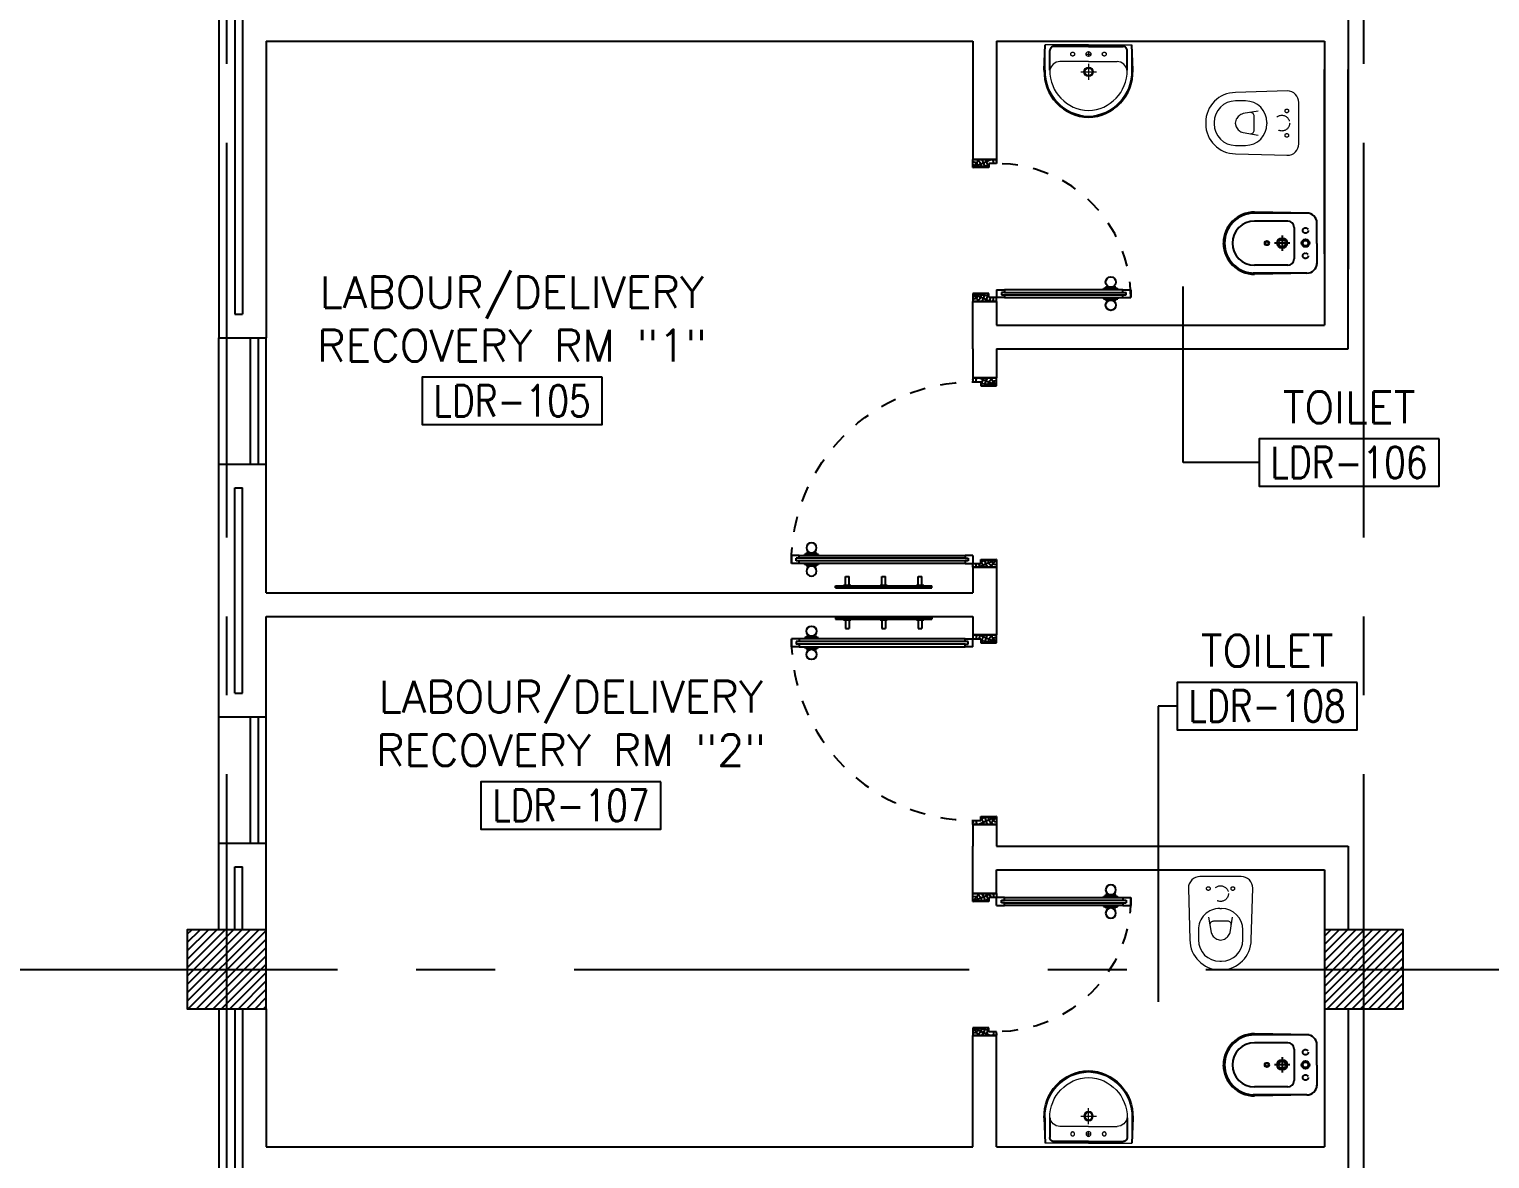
# Model space of a CAD drawing. Extents: x 275967.8 to 276060, y 57291.9 to 57371.4.
# Drawn here: x 275977.08 to 275986.33, y 57311.96 to 57319.12 of the extents above; entities that cross this region are included whole.
import ezdxf
from ezdxf.enums import TextEntityAlignment as Align

# ---------------------------------------------------------------- set-up
doc = ezdxf.new("R2010")
doc.units = 0
doc.header["$MEASUREMENT"] = 0
doc.header["$PDMODE"] = 34
for name, pattern in [('CENTERX2', [4, 2.5, -0.5, 0.5, -0.5]), ('DASHED', [0.75, 0.5, -0.25]), ('HIDDEN', [0.375, 0.25, -0.125]), ('HIDDEN2', [0.1875, 0.125, -0.0625])]:
    doc.linetypes.add(name, pattern=pattern)
doc.layers.get('0').update_dxf_attribs({"color": 11, "linetype": 'CONTINUOUS'})
doc.layers.get('DEFPOINTS').update_dxf_attribs({"color": 11, "linetype": 'CONTINUOUS'})
for name, color, linetype in [('AX-DIM', 11, 'CONTINUOUS'), ('AXES', 11, 'CENTERX2'), ('COL', 11, 'CONTINUOUS'), ('DOOR', 11, 'CONTINUOUS'), ('FIX', 11, 'CONTINUOUS'), ('HAT', 11, 'CONTINUOUS'), ('INSUL', 11, 'CONTINUOUS'), ('NON-MEDICAL', 11, 'CONTINUOUS'), ('RM-BOX', 11, 'CONTINUOUS'), ('RM-NAME', 11, 'CONTINUOUS'), ('RM-NO', 11, 'CONTINUOUS'), ('WALL', 11, 'CONTINUOUS'), ('WIN', 11, 'CONTINUOUS')]:
    doc.layers.add(name, color=color, linetype=linetype)
doc.styles.add('ROMANS', font='ROMANS.shx', dxfattribs={"width": 0.6})
doc.dimstyles.new('STANDARD in', dxfattribs={"dimtxt": 0.24, "dimasz": 0.1, "dimexe": 0.07, "dimexo": 0.05, "dimgap": 0.05, "dimtad": 1, "dimdec": 0, "dimlfac": 1000, "dimzin": 0, "dimdsep": 46, "dimtxsty": 'ROMANS', "dimblk": 'ARCHTICK', "dimcen": 0.05, "dimdle": 0.05, "dimclrd": 7, "dimclre": 7, "dimclrt": 2, "dimadec": 0, "dimazin": 0, "dimtfac": 1, "dimtdec": 0, "dimtmove": 2, "dimatfit": 3, "dimldrblk": 'ARCHTICK', "dimfxl": 0, "dimtolj": 1, "dimtzin": 0, "dimarcsym": 0})

# ---------------------------------------------------------------- blocks, each defined once
blk = doc.blocks.new('*X77')
at = {"color": 0}
for p, q in [((31339.2, 132685.3), (31803.7, 133149.7)), ((31339.2, 132738.3), (31750.6, 133149.7)), ((31339.2, 132791.4), (31697.6, 133149.7)), ((31339.2, 132844.4), (31644.6, 133149.7)), ((31339.2, 132897.4), (31591.5, 133149.7)), ((31339.2, 132950.5), (31538.5, 133149.7)), ((31339.2, 133003.5), (31485.5, 133149.7)), ((31339.2, 133056.5), (31432.4, 133149.7)), ((31339.2, 133109.6), (31379.4, 133149.7)), ((31356.7, 132649.7), (31839.2, 133132.3)), ((31409.7, 132649.7), (31839.2, 133079.2)), ((31462.8, 132649.7), (31839.2, 133026.2)), ((31515.8, 132649.7), (31839.2, 132973.2)), ((31568.8, 132649.7), (31839.2, 132920.1)), ((31621.9, 132649.7), (31839.2, 132867.1)), ((31674.9, 132649.7), (31839.2, 132814.1)), ((31727.9, 132649.7), (31839.2, 132761)), ((31781, 132649.7), (31839.2, 132708)), ((31834, 132649.7), (31839.2, 132655))]:
    blk.add_line(p, q, dxfattribs=at)
blk = doc.blocks.new('*X76')
at = {"color": 0}
for p, q in [((24139.2, 132697.8), (24591.2, 133149.7)), ((24139.2, 132750.8), (24538.1, 133149.7)), ((24139.2, 132803.9), (24485.1, 133149.7)), ((24139.2, 132856.9), (24432.1, 133149.7)), ((24139.2, 132909.9), (24379, 133149.7)), ((24139.2, 132963), (24326, 133149.7)), ((24139.2, 133016), (24273, 133149.7)), ((24139.2, 133069), (24219.9, 133149.7)), ((24139.2, 133122.1), (24166.9, 133149.7)), ((24144.2, 132649.7), (24639.2, 133144.8)), ((24197.2, 132649.7), (24639.2, 133091.7)), ((24250.3, 132649.7), (24639.2, 133038.7)), ((24303.3, 132649.7), (24639.2, 132985.7)), ((24356.3, 132649.7), (24639.2, 132932.6)), ((24409.4, 132649.7), (24639.2, 132879.6)), ((24462.4, 132649.7), (24639.2, 132826.6)), ((24515.4, 132649.7), (24639.2, 132773.5)), ((24568.5, 132649.7), (24639.2, 132720.5)), ((24621.5, 132649.7), (24639.2, 132667.5))]:
    blk.add_line(p, q, dxfattribs=at)
blk = doc.blocks.new('_ARCHTICK')
at = {"color": 0, "linetype": 'ByBlock', "const_width": 0.15}
blk.add_lwpolyline([(-0.5, -0.5), (0.5, 0.5)], dxfattribs=at)
blk = doc.blocks.new('*D167')
at = {"layer": 'AX-DIM', "color": 7, "lineweight": -2, "ltscale": 0.3}
for p, q in [((275977.9903, 57357.8329), (275969.7988, 57357.8329)), ((275969.8688, 57298.4629), (275969.8688, 57357.8829)), ((275978.6688, 57298.5129), (275969.7988, 57298.5129))]:
    blk.add_line(p, q, dxfattribs=at)
at = {"layer": 'DEFPOINTS', "color": 0, "ltscale": 0.3}
for p in [(275969.8688, 57357.8329), (275978.0403, 57357.8329), (275978.7188, 57298.5129)]:
    blk.add_point(p, dxfattribs=at)
at = {"layer": 'AX-DIM', "color": 7, "lineweight": -2, "ltscale": 0.3, "xscale": 0.1, "yscale": 0.1, "zscale": 0.1}
for p, rotation in [((275969.8688, 57357.8329), 90), ((275969.8688, 57298.5129), 270)]:
    blk.add_blockref('_ARCHTICK', p, dxfattribs=dict(at, rotation=rotation))
at = {"layer": 'AX-DIM', "color": 2, "ltscale": 0.3, "insert": (275969.6988, 57328.1729), "char_height": 0.24, "attachment_point": 5, "rotation": 90, "style": 'ROMANS'}
blk.add_mtext('\\A1;59320', dxfattribs=at)
blk = doc.blocks.new('COL50')
at = {"layer": 'COL'}
blk.add_lwpolyline([(-250, 250), (-250, -250), (250, -250), (250, 250)], close=True, dxfattribs=at)
blk = doc.blocks.new('RM1')
at = {"layer": 'RM-BOX'}
blk.add_lwpolyline([(569.9, -200), (-569.9, -200), (-569.9, -500), (569.9, -500)], close=True, dxfattribs=at)
at = {"layer": 'RM-NAME', "style": 'ROMANS'}
for tag, p in [('ROOMNAME1', (0, 323.8)), ('ROOMNAME2', (0, 0))]:
    blk.add_attdef(tag, text='', height=200, dxfattribs=at).set_placement(p, align=Align.MIDDLE)
at = {"layer": 'RM-NO', "style": 'ROMANS', "width": 0.8}
blk.add_attdef('ROOMNO', text='', height=200, dxfattribs=at).set_placement((0, -350), align=Align.MIDDLE)
blk = doc.blocks.new('DOOR90')
at = {"layer": 'DOOR', "color": 0, "linetype": 'ByBlock'}
for p, q in [((-150, 0), (-150, -25)), ((-150, 0), (0, 0)), ((0, -50), (0, 0)), ((-1000, -25), (-1000, -75)), ((-1000, -75), (-1000, -25)), ((-950, -25), (-1000, -25)), ((-950, -75), (-1000, -75)), ((-970, -42), (-970, -58)), ((-950, -42), (-970, -42)), ((-950, -58), (-970, -58)), ((-950, -25), (-950, -42)), ((-950, -58), (-950, -75)), ((-917.6, -25), (-917.6, -17.8)), ((-827.6, -17.8), (-917.6, -17.8)), ((-917.6, -75), (-917.6, -82.2)), ((-827.6, -82.2), (-917.6, -82.2)), ((-905, -17.8), (-905, -8.8)), ((-905, -8.8), (-840.2, -8.8)), ((-905, -17.8), (-840.2, -17.8)), ((-905, -82.2), (-905, -91.2)), ((-905, -82.2), (-840.2, -82.2)), ((-905, -91.2), (-840.2, -91.2)), ((-840.2, -17.8), (-840.2, -8.8)), ((-840.2, -82.2), (-840.2, -91.2)), ((-827.6, -25), (-827.6, -17.8)), ((-827.6, -75), (-827.6, -82.2)), ((-200, -42), (-200, -25)), ((-200, -25), (-150, -25)), ((-180, -42), (-200, -42)), ((-200, -75), (-200, -58)), ((-200, -58), (-180, -58)), ((-150, -75), (-200, -75)), ((-180, -58), (-180, -42)), ((-150, -75), (-150, -25)), ((-150, -25), (-100, -25)), ((-100, -25), (-100, -50)), ((-100, -50), (0, -50)), ((-150, -900), (-150, -875)), ((-150, -875), (-100, -875)), ((0, -900), (-150, -900)), ((-150, -900), (0, -900)), ((-100, -850), (0, -850)), ((-100, -875), (-100, -850)), ((0, -850), (0, -900))]:
    blk.add_line(p, q, dxfattribs=at)
at = {"layer": 'DOOR', "color": 9, "linetype": 'ByBlock'}
for p, q in [((0, -50), (-113.7, 0)), ((0, -50), (-40.1, 0)), ((0, -50), (-100, -36.6)), ((0, -850), (-113.7, -900)), ((0, -850), (-100, -863.4)), ((0, -850), (-40.1, -900))]:
    blk.add_line(p, q, dxfattribs=at)
at = {"layer": 'DOOR', "linetype": 'ByBlock'}
for p, q in [((-200, -25), (-950, -25)), ((-200, -42), (-950, -42)), ((-200, -58), (-950, -58)), ((-950, -75), (-200, -75))]:
    blk.add_line(p, q, dxfattribs=at)
at = {"layer": 'DOOR', "color": 0, "linetype": 'ByBlock'}
for centre in [(-872.6, 23.5), (-872.6, -123.5)]:
    blk.add_circle(centre, 32.4, dxfattribs=at)
at = {"layer": 'DOOR', "color": 9, "linetype": 'ByBlock'}
for centre, radius, start, end in [((0, -50), 154.4, 161.10529, 166.28577), ((0, -50), 134.4, 158.15985, 169.28002), ((0, -50), 94.4, 148.01819, 180), ((0, -50), 74.4, 137.77643, 180), ((0, -50), 114.4, 154.08384, 167.37743), ((0, -50), 54.4, 113.20738, 180), ((0, -50), 34.4, 90, 180), ((0, -50), 14.4, 90, 180), ((0, -850), 154.4, 193.71423, 198.89471), ((0, -850), 134.4, 190.71998, 201.84015), ((0, -850), 94.4, 180, 211.98181), ((0, -850), 74.4, 180, 222.22357), ((0, -850), 54.4, 180, 246.79262), ((0, -850), 34.4, 180, 270), ((0, -850), 14.4, 180, 270)]:
    blk.add_arc(centre, radius, start, end, dxfattribs=at)
at = {"layer": 'DOOR', "linetype": 'HIDDEN', "ltscale": 0.5}
blk.add_arc((-150, -25), 850, 180, 270, dxfattribs=at)
blk = doc.blocks.new('DOOR100')
at = {"layer": 'DOOR', "color": 0, "linetype": 'ByBlock'}
for p, q in [((-25, 1300), (-75, 1300)), ((-75, 1300), (-25, 1300)), ((-75, 1250), (-75, 1300)), ((-25, 1250), (-25, 1300)), ((-82.2, 1205), (-91.2, 1205)), ((-91.2, 1205), (-91.2, 1140.2)), ((-75, 1217.6), (-82.2, 1217.6)), ((-82.2, 1127.6), (-82.2, 1217.6)), ((-82.2, 1205), (-82.2, 1140.2)), ((-58, 1250), (-75, 1250)), ((-42, 1270), (-58, 1270)), ((-58, 1250), (-58, 1270)), ((-42, 1250), (-42, 1270)), ((-25, 1250), (-42, 1250)), ((-25, 1217.6), (-17.8, 1217.6)), ((-17.8, 1127.6), (-17.8, 1217.6)), ((-17.8, 1205), (-8.8, 1205)), ((-17.8, 1205), (-17.8, 1140.2)), ((-8.8, 1205), (-8.8, 1140.2)), ((-82.2, 1140.2), (-91.2, 1140.2)), ((-75, 1127.6), (-82.2, 1127.6)), ((-25, 1127.6), (-17.8, 1127.6)), ((-17.8, 1140.2), (-8.8, 1140.2)), ((-75, 200), (-58, 200)), ((-75, 150), (-75, 200)), ((-58, 200), (-58, 180)), ((-42, 200), (-25, 200)), ((-42, 180), (-42, 200)), ((-25, 200), (-25, 150)), ((-1200, 0), (-1200, 150)), ((-1200, 150), (-1175, 150)), ((-1200, 150), (-1200, 0)), ((-1175, 150), (-1175, 100)), ((-1175, 100), (-1150, 100)), ((-1150, 100), (-1150, 0)), ((-75, 150), (-25, 150)), ((-58, 180), (-42, 180)), ((-50, 100), (-50, 0)), ((-25, 100), (-50, 100)), ((0, 150), (-25, 150)), ((-25, 150), (-25, 100)), ((0, 150), (0, 0)), ((-1150, 0), (-1200, 0)), ((-50, 0), (0, 0))]:
    blk.add_line(p, q, dxfattribs=at)
at = {"layer": 'DOOR', "linetype": 'ByBlock'}
for p, q in [((-75, 1250), (-75, 200)), ((-58, 200), (-58, 1250)), ((-42, 200), (-42, 1250)), ((-25, 200), (-25, 1250)), ((0, 0), (0, 150))]:
    blk.add_line(p, q, dxfattribs=at)
at = {"layer": 'DOOR', "color": 9, "linetype": 'ByBlock'}
for p, q in [((-1150, 0), (-1200, 113.7)), ((-1150, 0), (-1163.4, 100)), ((-50, 0), (0, 113.7)), ((-50, 0), (-36.6, 100)), ((-1150, 0), (-1200, 40.1)), ((-50, 0), (0, 40.1))]:
    blk.add_line(p, q, dxfattribs=at)
at = {"layer": 'DOOR', "color": 0, "linetype": 'ByBlock'}
for centre in [(-123.5, 1172.6), (23.5, 1172.6)]:
    blk.add_circle(centre, 32.4, dxfattribs=at)
at = {"layer": 'DOOR', "linetype": 'HIDDEN', "ltscale": 0.5}
blk.add_arc((-25, 150), 1150, 89.99998, 180.00006, dxfattribs=at)
at = {"layer": 'DOOR', "color": 9, "linetype": 'ByBlock'}
for centre, radius, start, end in [((-1150, 0), 154.4, 103.71423, 108.89471), ((-1150, 0), 134.4, 100.71998, 111.84015), ((-1150, 0), 94.4, 90, 121.98181), ((-50, 0), 94.4, 58.01819, 90), ((-50, 0), 134.4, 68.15985, 79.28002), ((-50, 0), 114.4, 64.08384, 77.37743), ((-50, 0), 154.4, 71.10529, 76.28577), ((-1150, 0), 74.4, 90, 132.22357), ((-1150, 0), 54.4, 90, 156.79262), ((-1150, 0), 34.4, 90, 180), ((-1150, 0), 14.4, 90, 180), ((-50, 0), 74.4, 47.77643, 90), ((-50, 0), 54.4, 23.20738, 90), ((-50, 0), 34.4, 0, 90), ((-50, 0), 14.4, 0, 90)]:
    blk.add_arc(centre, radius, start, end, dxfattribs=at)
blk = doc.blocks.new('A$C49F1192B')
at = {"layer": 'DOOR', "color": 0, "linetype": 'ByBlock', "xscale": -1, "rotation": 270}
blk.add_blockref('DOOR100', (0, 1200), dxfattribs=at)
blk = doc.blocks.new('BIDET1')
at = {"layer": 'FIX'}
for p, q in [((-88, 190), (-427.7, 190)), ((-210, 140), (-420, 140)), ((-170, 100), (-170, -100)), ((-25, -2.7), (-25, 128.1)), ((-616.7, 2.1), (-616.7, -2.7)), ((-352, 1.5), (-352, 1.5)), ((-350.1, 5.3), (-350.1, 5.3)), ((-348.2, 1.5), (-348.2, 1.5)), ((-346.3, 5.3), (-346.3, 5.3)), ((-344.4, 9.1), (-344.4, 9.1)), ((-344.4, 1.5), (-344.4, 1.5)), ((-342.4, 5.3), (-342.4, 5.3)), ((-340.5, 9.1), (-340.5, 9.1)), ((-340.5, 1.5), (-340.5, 1.5)), ((-338.6, 5.3), (-338.6, 5.3)), ((-336.7, 1.5), (-336.7, 1.5)), ((-334.8, 5.3), (-334.8, 5.3)), ((-332.9, 1.5), (-332.9, 1.5)), ((-616.7, -7.6), (-616.7, -2.7)), ((-350.1, -2.3), (-350.1, -2.3)), ((-348.2, -6.2), (-348.2, -6.2)), ((-346.3, -2.3), (-346.3, -2.3)), ((-346.3, -10), (-346.3, -10)), ((-344.4, -6.2), (-344.4, -6.2)), ((-342.4, -2.3), (-342.4, -2.3)), ((-342.4, -10), (-342.4, -10)), ((-340.5, -6.2), (-340.5, -6.2)), ((-338.6, -2.3), (-338.6, -2.3)), ((-338.6, -10), (-338.6, -10)), ((-336.7, -6.2), (-336.7, -6.2)), ((-334.8, -2.3), (-334.8, -2.3)), ((-332.9, -6.2), (-332.9, -6.2)), ((-331, -2.3), (-331, -2.3)), ((-25, -2.7), (-25, -133.6)), ((-210, -140), (-420, -140)), ((-88, -190), (-427.7, -190))]:
    blk.add_line(p, q, dxfattribs=at)
at = {"layer": 'FIX', "linetype": 'ByBlock', "ltscale": 0.3}
for p, q in [((-75, 190), (-420, 196.7)), ((-75, -190), (-420, -196.7))]:
    blk.add_line(p, q, dxfattribs=at)
at = {"layer": 'FIX', "linetype": 'DASHED', "ltscale": 0.05}
for p, q in [((-196.1, 0), (-293.9, 0)), ((-245, 48.9), (-245, -48.9))]:
    blk.add_line(p, q, dxfattribs=at)
at = {"layer": 'FIX', "linetype": 'HIDDEN', "ltscale": 0.05}
for centre in [(-97.5, 80), (-97.5, -80)]:
    blk.add_circle(centre, 17.5, dxfattribs=at)
at = {"layer": 'FIX'}
for centre, radius in [((-342, 0), 13.8), ((-342, 0), 11), ((-245, 0), 31.7), ((-245, 0), 22.5), ((-97.5, 0), 24.5), ((-97.5, 0), 17.5)]:
    blk.add_circle(centre, radius, dxfattribs=at)
at = {"layer": 'FIX', "linetype": 'ByBlock', "ltscale": 0.3}
blk.add_arc((-420, 0), 196.7, 90, 270, dxfattribs=at)
at = {"layer": 'FIX'}
for centre, radius, start, end in [((-420, 0), 190, 90, 270), ((-87.1, 127.9), 62.1, 0.14634, 90.8397), ((-420, 0), 140, 90, 270), ((-210, 100), 40, 0, 90), ((-210, -100), 40, 270, 0), ((-87.1, -127.9), 62.1, 269.1603, 359.85366)]:
    blk.add_arc(centre, radius, start, end, dxfattribs=at)
blk = doc.blocks.new('WC1')
at = {"layer": 'FIX', "lineweight": 20}
for p, q in [((-210, 203.8), (-538, 193.8)), ((-475, 140.8), (-538, 140.8)), ((-727, 4.8), (-727, -4.8)), ((-674, 4.8), (-674, -4.8)), ((-533.7, 24.2), (-539.5, 0)), ((-539.5, 0), (-533.7, -24.2)), ((-394.8, 75.7), (-490.4, 60.1)), ((-339, 4.8), (-339, -4.8)), ((-490.4, -60.1), (-394.8, -75.7)), ((-538, -140.8), (-475, -140.8)), ((-538, -193.8), (-210, -203.8))]:
    blk.add_line(p, q, dxfattribs=at)
at = {"layer": 'FIX', "linetype": 'Continuous', "lineweight": 20}
blk.add_line((-420.1, -47.3), (-420.4, 44.6), dxfattribs=at)
at = {"layer": 'FIX', "lineweight": 20}
blk.add_lwpolyline([(-213.2, -203.8), (-210, -203.8, 0.414214), (-137, -130.8), (-137, 0), (-137, 130.8, 0.414214), (-210, 203.8)], format="xyb", dxfattribs=at)
at = {"layer": 'FIX', "linetype": 'HIDDEN2', "lineweight": 20, "ltscale": 0.3}
blk.add_circle((-245, 0), 49.8, dxfattribs=at)
at = {"layer": 'FIX', "linetype": 'HIDDEN', "lineweight": 20, "ltscale": 0.05}
for centre in [(-213.2, 77.5), (-213.2, -77.5)]:
    blk.add_circle(centre, 11.6, dxfattribs=at)
at = {"layer": 'FIX', "lineweight": 20}
for centre, radius, start, end in [((-538, 4.8), 189, 90, 180), ((-538, 4.8), 136, 90, 180), ((-475, 4.8), 136, 360, 90), ((-473, -6.9), 68.2, 128.92417, 152.84682), ((-464.4, -17.6), 82, 108.49595, 128.92417), ((-538, -4.8), 189, 180, 270), ((-538, -4.8), 136, 180, 270), ((-473, 6.9), 68.2, 207.15318, 231.07583), ((-464.4, 17.6), 82, 231.07583, 251.50405), ((-475, -4.8), 136, 270, 0)]:
    blk.add_arc(centre, radius, start, end, dxfattribs=at)
at = {"layer": 'FIX', "linetype": 'Continuous', "lineweight": 20}
for centre, start, end in [((-442.7, 45.5), 357.66621, 91.61215), ((-442.4, -45.6), 268.38785, 2.33379)]:
    blk.add_arc(centre, 22.3, start, end, dxfattribs=at)
blk = doc.blocks.new('LAV1')
at = {"layer": 'FIX', "linetype": 'ByBlock', "ltscale": 0.3}
for p, q in [((-280, 210), (-275, 50)), ((-245, 210), (-245, 85)), ((245, 210), (245, 85)), ((280, 210), (275, 50)), ((0, 60), (-220.2, 60)), ((0, 60), (220.2, 60))]:
    blk.add_line(p, q, dxfattribs=at)
at = {"layer": 'FIX', "linetype": 'Continuous', "lineweight": 20}
for p, q in [((-275, 210), (-275, 50)), ((275, 210), (275, 50)), ((0, 155), (-181.4, 155)), ((0, 155), (181.4, 155)), ((0, 50), (-275, 50)), ((0, 50), (-252.5, 50)), ((0, 50), (252.5, 50)), ((0, 50), (275, 50))]:
    blk.add_line(p, q, dxfattribs=at)
at = {"layer": 'FIX', "linetype": 'DASHED', "lineweight": 20, "ltscale": 0.05}
for p, q in [((49.5, 220), (-50.5, 220)), ((-0.5, 170), (-0.5, 270)), ((-0.5, 170), (-0.5, 270))]:
    blk.add_line(p, q, dxfattribs=at)
at = {"layer": 'FIX', "lineweight": 20}
for p, q in [((15.6, 107.5), (-15.5, 107.5)), ((0, 92), (0, 123))]:
    blk.add_line(p, q, dxfattribs=at)
for centre, radius in [((-0.5, 220), 29.5), ((-0.5, 220), 22.5), ((0, 107.5), 15.5)]:
    blk.add_circle(centre, radius, dxfattribs=at)
at = {"layer": 'FIX', "linetype": 'HIDDEN', "lineweight": 20, "ltscale": 0.05}
for centre in [(-100, 107.5), (100, 107.5)]:
    blk.add_circle(centre, 12.4, dxfattribs=at)
at = {"layer": 'FIX', "linetype": 'ByBlock', "ltscale": 0.3}
for centre, radius, start, end in [((6.9, 220), 287, 91.37765, 182.00641), ((-6.9, 220), 287, 357.99359, 88.62235), ((-220.1, 84.9), 24.9, 179.70214, 269.94861), ((220.1, 84.9), 24.9, 270.05139, 0.29786)]:
    blk.add_arc(centre, radius, start, end, dxfattribs=at)
at = {"layer": 'FIX', "linetype": 'Continuous', "lineweight": 20}
for centre, radius, start, end in [((8.4, 216.7), 283.4, 91.6988, 181.35097), ((7.6, 212.5), 252.7, 91.73281, 180.48842), ((-8.4, 216.7), 283.4, 358.64903, 88.3012), ((-7.6, 212.5), 252.7, 359.51158, 88.26719), ((-179.2, 221.8), 66.9, 190.20056, 268.07863), ((179.2, 221.8), 66.9, 271.92137, 349.79944)]:
    blk.add_arc(centre, radius, start, end, dxfattribs=at)

msp = doc.modelspace()

# ---------------------------------------------------------------- linework, layer by layer
at = {"layer": 'AXES'}
for p, q in [((275985.5355, 57291.8986), (275985.5355, 57370.7113)), ((275978.3355, 57291.8986), (275978.3355, 57336.8179)), ((275968.5355, 57313.1629), (276036.5755, 57313.1629))]:
    msp.add_line(p, q, dxfattribs=at)
at = {"layer": 'INSUL'}
for p, q in [((275978.3855, 57320.1129), (275978.3855, 57317.3129)), ((275978.4355, 57320.1129), (275978.4355, 57317.3129)), ((275978.3855, 57317.3129), (275978.4355, 57317.3129)), ((275978.3855, 57314.9129), (275978.3855, 57316.2129)), ((275978.3855, 57316.2129), (275978.4355, 57316.2129)), ((275978.4355, 57314.9129), (275978.4355, 57316.2129)), ((275978.3855, 57314.9129), (275978.4355, 57314.9129)), ((275978.3855, 57313.8129), (275978.4355, 57313.8129)), ((275978.3855, 57313.4129), (275978.3855, 57313.8129)), ((275978.4355, 57313.4129), (275978.4355, 57313.8129)), ((275978.3855, 57312.9129), (275978.3855, 57310.1129)), ((275978.4355, 57312.9129), (275978.4355, 57310.1129))]:
    msp.add_line(p, q, dxfattribs=at)
at = {"layer": 'NON-MEDICAL'}
for p, q in [((275982.2527, 57315.6508), (275982.2761, 57315.6508)), ((275982.2527, 57315.5968), (275982.2527, 57315.6508)), ((275982.2761, 57315.5968), (275982.2761, 57315.6508)), ((275982.4834, 57315.5968), (275982.4834, 57315.6508)), ((275982.4834, 57315.6508), (275982.5069, 57315.6508)), ((275982.5069, 57315.5968), (275982.5069, 57315.6508)), ((275982.7142, 57315.5968), (275982.7142, 57315.6508)), ((275982.7142, 57315.6508), (275982.7376, 57315.6508)), ((275982.7376, 57315.5968), (275982.7376, 57315.6508)), ((275982.1904, 57315.5805), (275982.1904, 57315.5922)), ((275982.1904, 57315.5922), (275982.8, 57315.5922)), ((275982.1904, 57315.5805), (275982.8, 57315.5805)), ((275982.2413, 57315.5968), (275982.2875, 57315.5968)), ((275982.2413, 57315.5922), (275982.2413, 57315.5968)), ((275982.2875, 57315.5922), (275982.2875, 57315.5968)), ((275982.4721, 57315.5968), (275982.5182, 57315.5968)), ((275982.4721, 57315.5922), (275982.4721, 57315.5968)), ((275982.5182, 57315.5922), (275982.5182, 57315.5968)), ((275982.7028, 57315.5922), (275982.7028, 57315.5968)), ((275982.7028, 57315.5968), (275982.749, 57315.5968)), ((275982.749, 57315.5922), (275982.749, 57315.5968)), ((275982.8, 57315.5805), (275982.8, 57315.5922)), ((275982.1904, 57315.3927), (275982.1904, 57315.381)), ((275982.1904, 57315.3927), (275982.8, 57315.3927)), ((275982.1904, 57315.381), (275982.8, 57315.381)), ((275982.2413, 57315.381), (275982.2413, 57315.3763)), ((275982.2413, 57315.3763), (275982.2875, 57315.3763)), ((275982.2527, 57315.3763), (275982.2527, 57315.3223)), ((275982.2761, 57315.3763), (275982.2761, 57315.3223)), ((275982.2875, 57315.381), (275982.2875, 57315.3763)), ((275982.4721, 57315.381), (275982.4721, 57315.3763)), ((275982.4721, 57315.3763), (275982.5182, 57315.3763)), ((275982.4834, 57315.3763), (275982.4834, 57315.3223)), ((275982.5069, 57315.3763), (275982.5069, 57315.3223)), ((275982.5182, 57315.381), (275982.5182, 57315.3763)), ((275982.7028, 57315.381), (275982.7028, 57315.3763)), ((275982.7028, 57315.3763), (275982.749, 57315.3763)), ((275982.7142, 57315.3763), (275982.7142, 57315.3223)), ((275982.7376, 57315.3763), (275982.7376, 57315.3223)), ((275982.749, 57315.381), (275982.749, 57315.3763)), ((275982.8, 57315.3927), (275982.8, 57315.381)), ((275982.2527, 57315.3223), (275982.2761, 57315.3223)), ((275982.4834, 57315.3223), (275982.5069, 57315.3223)), ((275982.7142, 57315.3223), (275982.7376, 57315.3223))]:
    msp.add_line(p, q, dxfattribs=at)
at = {"layer": 'RM-NAME', "color": 5, "linetype": 'ByBlock'}
for p, q in [((275984.3913, 57316.3732), (275984.3913, 57317.4891)), ((275984.872, 57316.3732), (275984.3913, 57316.3732)), ((275984.3532, 57314.8309), (275984.2339, 57314.8309)), ((275984.2339, 57314.8309), (275984.2339, 57312.9575))]:
    msp.add_line(p, q, dxfattribs=at)
at = {"layer": 'WALL'}
for p, q in [((275978.2855, 57320.1129), (275978.2855, 57317.1629)), ((275985.4355, 57320.1129), (275985.4355, 57317.5979)), ((275978.5855, 57319.0429), (275983.0605, 57319.0429)), ((275978.5855, 57319.0429), (275978.5855, 57317.1629)), ((275983.0605, 57319.0429), (275983.0605, 57318.2929)), ((275983.2105, 57319.0429), (275983.2105, 57318.2929)), ((275983.2105, 57319.0429), (275985.2855, 57319.0429)), ((275985.2855, 57319.0429), (275985.2855, 57317.2429)), ((275985.2855, 57317.6951), (275985.2855, 57318.8629)), ((275985.4355, 57317.0929), (275985.4355, 57318.8629)), ((275983.0605, 57318.2929), (275983.2105, 57318.2929)), ((275983.0605, 57317.3929), (275983.2105, 57317.3929)), ((275983.2105, 57317.3929), (275983.2105, 57317.2429)), ((275983.2105, 57317.2429), (275985.2855, 57317.2429)), ((275978.2855, 57317.1629), (275978.5855, 57317.1629)), ((275983.0605, 57317.0929), (275983.0605, 57316.9094)), ((275983.2105, 57317.0929), (275985.4355, 57317.0929)), ((275983.2105, 57317.0929), (275983.2105, 57316.9094)), ((275978.2855, 57314.7629), (275978.2855, 57316.3629)), ((275978.2855, 57316.3629), (275978.5855, 57316.3629)), ((275978.5855, 57315.5479), (275978.5855, 57316.3629)), ((275983.0605, 57315.7094), (275983.0605, 57315.5479)), ((275983.2105, 57315.7094), (275983.2105, 57315.2814)), ((275978.5855, 57315.5479), (275983.0605, 57315.5479)), ((275978.5855, 57315.3979), (275983.0605, 57315.3979)), ((275978.5855, 57314.7629), (275978.5855, 57315.3979)), ((275983.0605, 57315.3979), (275983.0605, 57315.2814)), ((275983.0605, 57315.2814), (275983.2105, 57315.2814)), ((275978.2855, 57314.7629), (275978.5855, 57314.7629)), ((275983.0605, 57314.0814), (275983.2105, 57314.0814)), ((275983.0605, 57314.0814), (275983.0605, 57313.9429)), ((275983.2105, 57314.0814), (275983.2105, 57313.9429)), ((275978.2855, 57313.9629), (275978.5855, 57313.9629)), ((275978.2855, 57313.4129), (275978.2855, 57313.9629)), ((275978.5855, 57313.4129), (275978.5855, 57313.9629)), ((275983.0605, 57313.6429), (275983.0605, 57313.9429)), ((275983.2105, 57313.9429), (275985.4355, 57313.9429)), ((275985.4355, 57313.9429), (275985.4355, 57313.4129)), ((275983.2105, 57313.7929), (275985.2855, 57313.7929)), ((275983.2105, 57313.6429), (275983.2105, 57313.7929)), ((275985.2855, 57313.7929), (275985.2855, 57313.4129)), ((275983.0605, 57313.6429), (275983.2105, 57313.6429)), ((275978.2855, 57312.9129), (275978.2855, 57309.9629)), ((275978.5855, 57312.9129), (275978.5855, 57312.0379)), ((275985.2855, 57312.9129), (275985.2855, 57312.0379)), ((275985.4355, 57312.9129), (275985.4355, 57311.7379)), ((275983.0605, 57312.0379), (275983.0605, 57312.7429)), ((275983.0605, 57312.7429), (275983.2105, 57312.7429)), ((275983.2105, 57312.0379), (275983.2105, 57312.7429)), ((275978.5855, 57312.0379), (275983.0605, 57312.0379)), ((275983.2105, 57312.0379), (275985.2855, 57312.0379))]:
    msp.add_line(p, q, dxfattribs=at)
at = {"layer": 'WALL', "linetype": 'ByBlock'}
for p, q in [((275983.0605, 57317.0929), (275983.0605, 57317.3929)), ((275983.0605, 57316.9094), (275983.2105, 57316.9094)), ((275983.0605, 57315.7094), (275983.2105, 57315.7094))]:
    msp.add_line(p, q, dxfattribs=at)
at = {"layer": 'WALL', "linetype": 'ByBlock', "ltscale": 0.3}
for points in [[(275978.0855, 57312.9129), (275978.5855, 57312.9129), (275978.5855, 57313.4129), (275978.0855, 57313.4129)], [(275985.2855, 57312.9129), (275985.7855, 57312.9129), (275985.7855, 57313.4129), (275985.2855, 57313.4129)]]:
    msp.add_lwpolyline(points, close=True, dxfattribs=at)
at = {"layer": 'WIN'}
for p, q in [((275978.2855, 57316.3629), (275978.2855, 57317.1629)), ((275978.4855, 57316.3629), (275978.4855, 57317.1629)), ((275978.5355, 57316.3629), (275978.5355, 57317.1629)), ((275978.5855, 57316.3629), (275978.5855, 57317.1629)), ((275978.2855, 57313.9629), (275978.2855, 57314.7629)), ((275978.4855, 57313.9629), (275978.4855, 57314.7629)), ((275978.5355, 57313.9629), (275978.5355, 57314.7629)), ((275978.5855, 57313.9629), (275978.5855, 57314.7629))]:
    msp.add_line(p, q, dxfattribs=at)

# ---------------------------------------------------------------- block references
at = {"ltscale": 1000, "xscale": 0.001, "yscale": 0.001, "zscale": 0.001, "rotation": 180}
msp.add_blockref('LAV1', (275983.792, 57319.0679), dxfattribs=at)
at = {"ltscale": 1000, "xscale": -0.001, "yscale": 0.001, "zscale": 0.001}
msp.add_blockref('LAV1', (275983.792, 57312.0129), dxfattribs=at)
at = {"layer": 'COL', "xscale": 0.001, "yscale": 0.001, "zscale": 0.001}
for p in [(275978.3355, 57313.1629), (275985.5355, 57313.1629)]:
    msp.add_blockref('COL50', p, dxfattribs=at)
at = {"layer": 'DOOR', "color": 0, "linetype": 'ByBlock', "xscale": 0.001, "yscale": 0.001, "zscale": 0.001, "rotation": 180}
msp.add_blockref('DOOR90', (275983.0605, 57317.3929), dxfattribs=at)
at = {"layer": 'DOOR', "color": 0, "linetype": 'ByBlock', "ltscale": 0.3, "xscale": 0.001, "yscale": 0.001, "zscale": 0.001, "rotation": 180}
msp.add_blockref('A$C49F1192B', (275983.2105, 57316.9094), dxfattribs=at)
at = {"layer": 'DOOR', "color": 0, "linetype": 'ByBlock', "ltscale": 0.3, "xscale": -0.001, "yscale": 0.001, "zscale": 0.001}
msp.add_blockref('A$C49F1192B', (275983.2105, 57314.0814), dxfattribs=at)
at = {"layer": 'DOOR', "color": 0, "linetype": 'ByBlock', "xscale": -0.001, "yscale": 0.001, "zscale": 0.001}
msp.add_blockref('DOOR90', (275983.0605, 57313.6429), dxfattribs=at)
at = {"layer": 'FIX', "xscale": 0.001, "yscale": 0.001, "zscale": 0.001}
for name, p in [('WC1', (275985.2612, 57318.5229)), ('BIDET1', (275985.2635, 57317.7629)), ('BIDET1', (275985.2635, 57312.5579))]:
    msp.add_blockref(name, p, dxfattribs=at)
at = {"layer": 'FIX', "xscale": 0.001, "yscale": 0.001, "zscale": 0.001, "rotation": 90}
msp.add_blockref('WC1', (275984.6285, 57313.8877), dxfattribs=at)
at = {"layer": 'HAT', "xscale": 0.001, "yscale": 0.001, "zscale": 0.001}
for name in ['*X76', '*X77']:
    msp.add_blockref(name, (275953.9463, 57180.2632), dxfattribs=at)
at = {"layer": 'RM-NAME', "xscale": 0.001, "yscale": 0.001, "zscale": 0.001}
for p, values in [((275980.1422, 57317.1141), {'ROOMNO': 'LDR-105', 'ROOMNAME2': 'RECOVERY RM "1"', 'ROOMNAME1': 'LABOUR/DELIVERY'}), ((275985.4419, 57316.7232), {'ROOMNO': 'LDR-106', 'ROOMNAME2': 'TOILET'}), ((275984.9231, 57315.1809), {'ROOMNO': 'LDR-108', 'ROOMNAME2': 'TOILET'}), ((275980.5151, 57314.5514), {'ROOMNO': 'LDR-107', 'ROOMNAME2': 'RECOVERY RM "2"', 'ROOMNAME1': 'LABOUR/DELIVERY'})]:
    msp.add_blockref('RM1', p, dxfattribs=at).add_auto_attribs(values)

# ---------------------------------------------------------------- dimensions: what is measured, and where the dimension line sits
at = {"layer": 'AX-DIM'}
dim = msp.add_linear_dim(base=(275969.8688, 57357.8329), p1=(275978.7188, 57298.5129), p2=(275978.0403, 57357.8329), angle=90, dimstyle='STANDARD in', dxfattribs=at)
dim.commit()
dim.dimension.update_dxf_attribs({"geometry": '*D167', "text_midpoint": (275969.6988, 57328.1729)})

doc.saveas('drawing.dxf')
